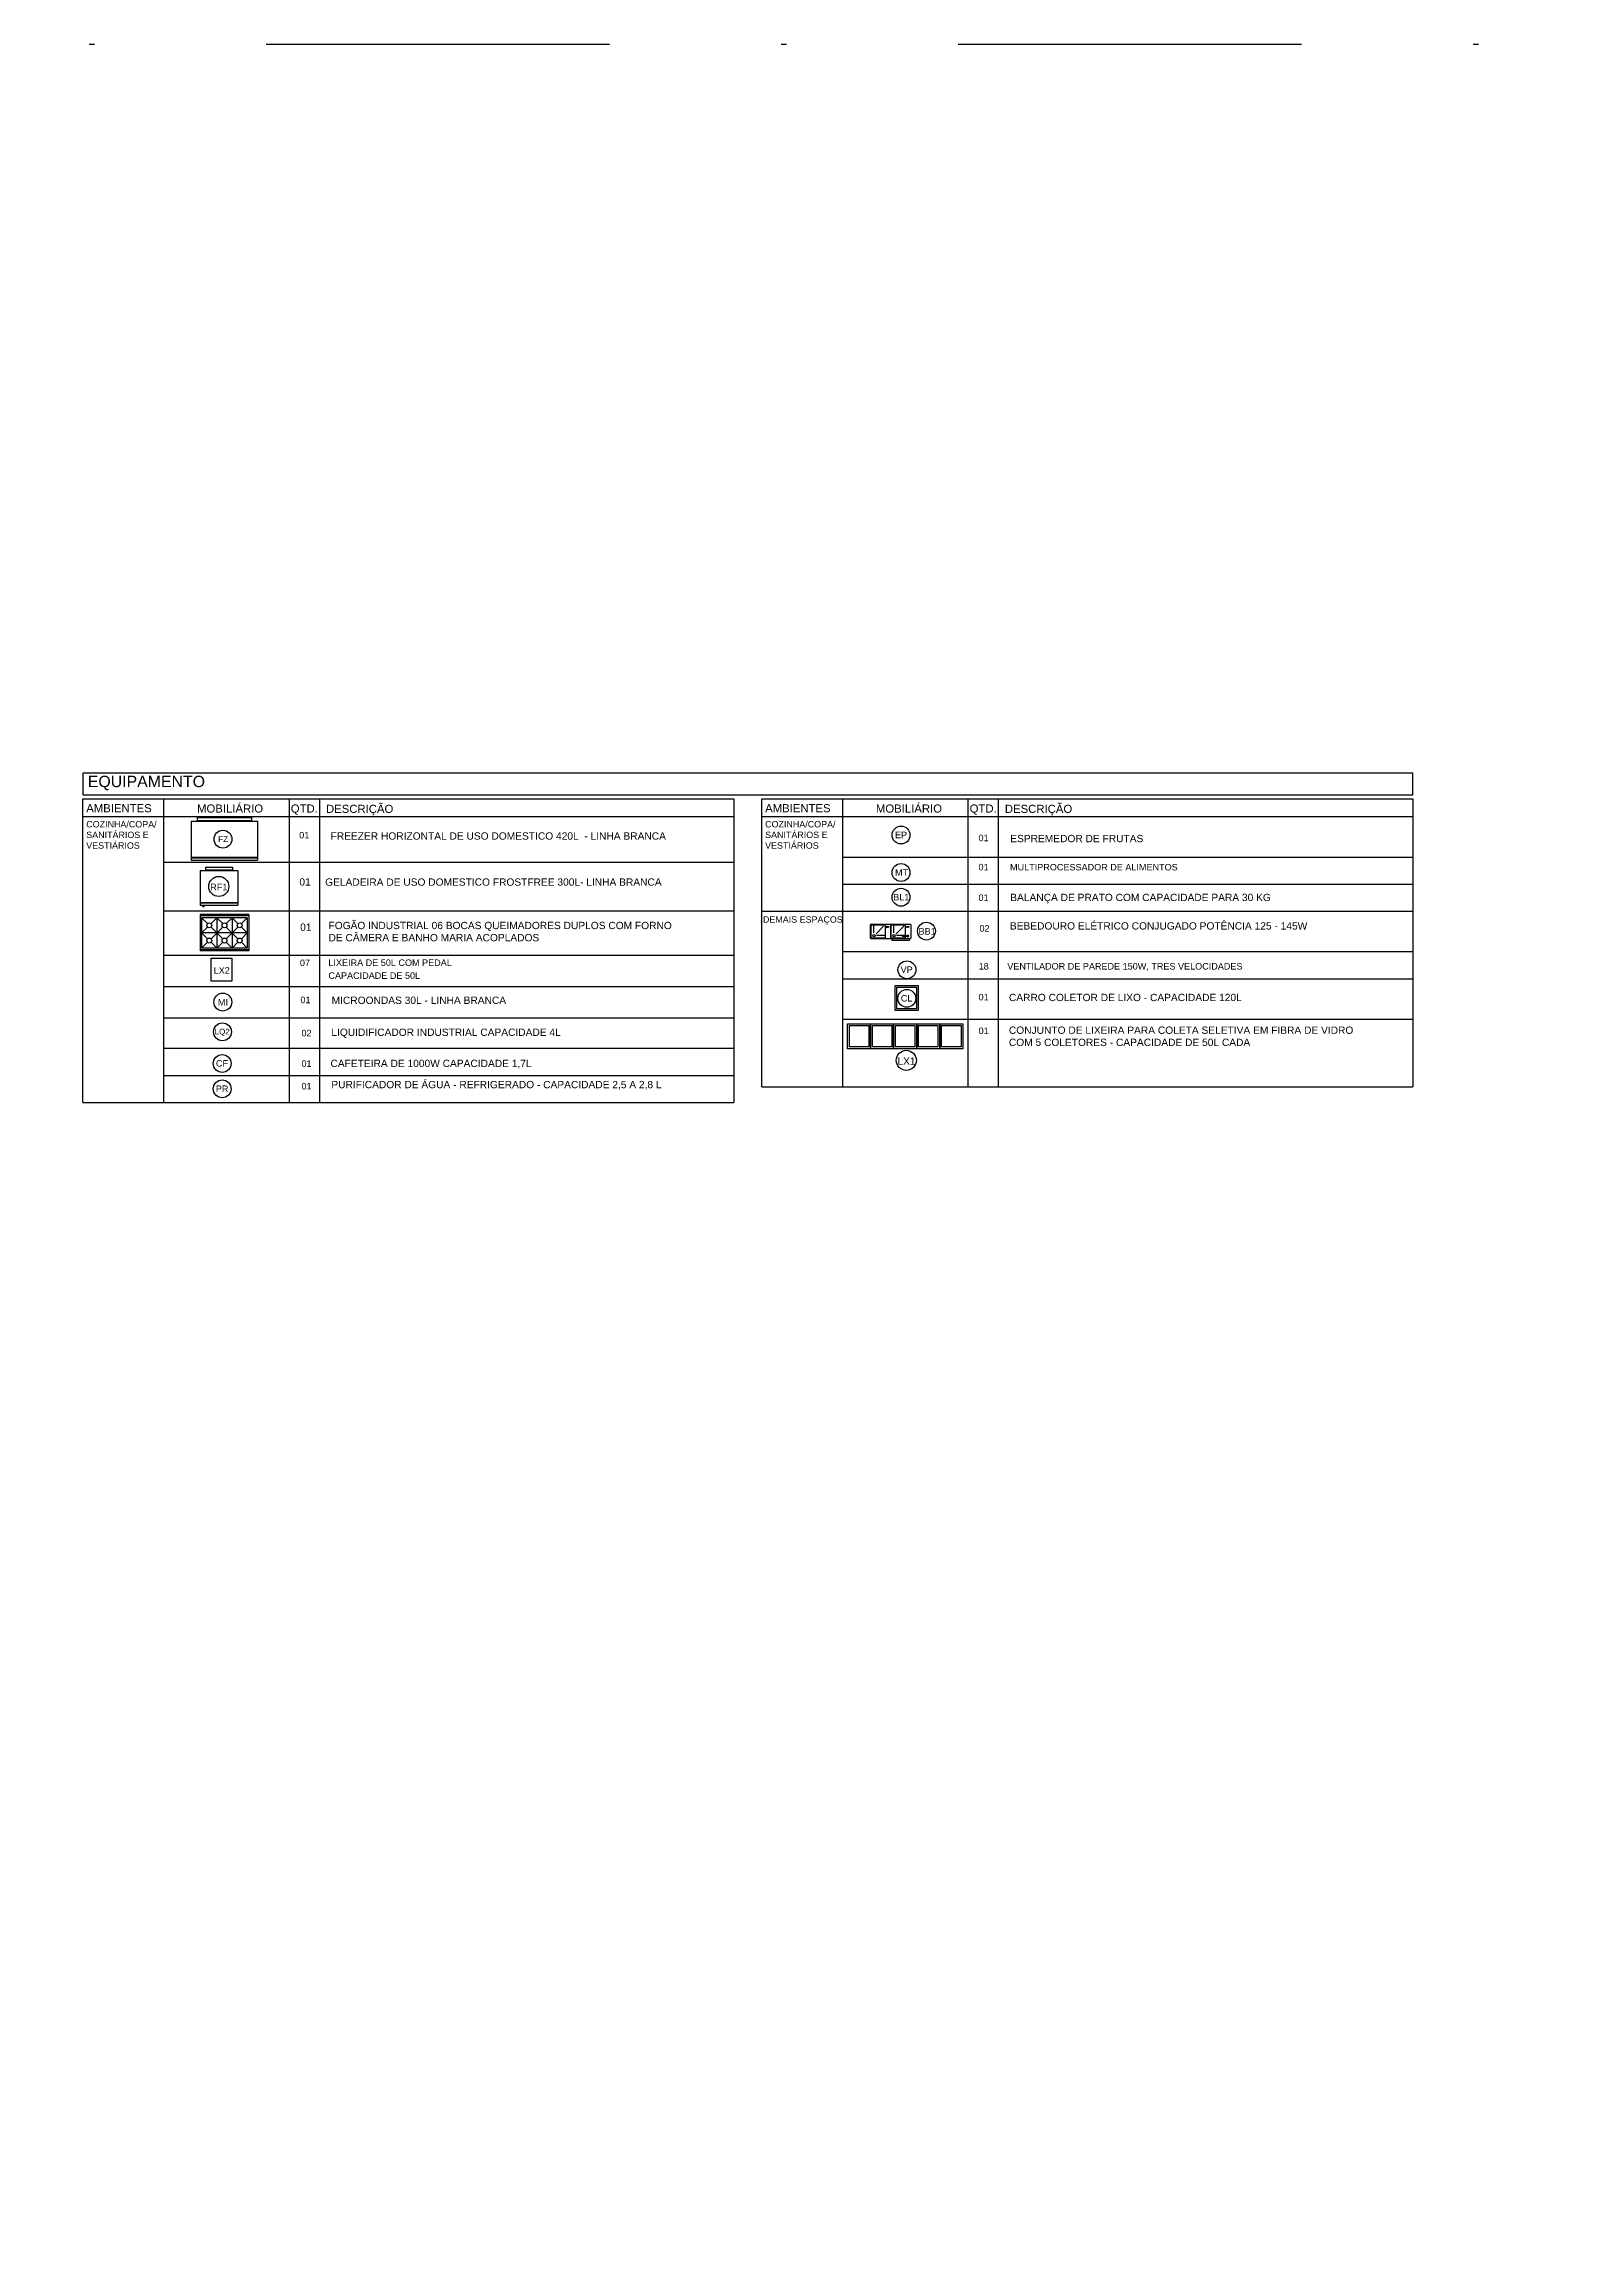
# Model space of a CAD drawing. Extents: x 247 to 523, y 32 to 113.
# Drawn here: x 383.9 to 411.97, y 72.62 to 113.46 of the extents above; entities that cross this region are included whole.
import ezdxf

# ---------------------------------------------------------------- set-up
doc = ezdxf.new("R2010")
doc.units = 0
doc.header["$LTSCALE"] = 0.005
doc.linetypes.add('DASHDOT', pattern=[25.4, 12.7, -6.35, 0, -6.35])
doc.layers.get('0').update_dxf_attribs({"linetype": 'CONTINUOUS'})
for name, color, linetype in [('AR-COZ-MOB', 1, 'CONTINUOUS'), ('AR-SAN-01', 1, 'CONTINUOUS'), ('ARQ-TXT-1_100', 2, 'CONTINUOUS'), ('PORTAL_LAYER', 1, 'CONTINUOUS')]:
    doc.layers.add(name, color=color, linetype=linetype)
doc.styles.add('ESC-50-A20', font='arial.ttf', dxfattribs={"height": 0.1})
doc.styles.add('ESC-50-A50', font='arial.ttf', dxfattribs={"height": 0.25})

# ---------------------------------------------------------------- blocks, each defined once
blk = doc.blocks.new('GEL-G-PL')
at = {"layer": 'AR-COZ-MOB'}
for p, q in [((0.02, 0.25), (0.07, 0.25)), ((0.02, -0.25), (0.02, 0.25)), ((0.07, -0.25), (0.07, 0.25)), ((0.08, -0.35), (0.08, 0.35)), ((0.08, 0.35), (0.72, 0.35)), ((0.67, -0.35), (0.67, 0.35)), ((0.68, -0.35), (0.68, 0.35)), ((0.72, -0.35), (0.72, 0.35)), ((0.02, -0.25), (0.07, -0.25)), ((0.08, -0.35), (0.72, -0.35)), ((0.737, -0.291), (0.72, -0.291)), ((0.72, -0.303), (0.746, -0.303)), ((0.737, -0.273), (0.737, -0.291)), ((0.746, -0.273), (0.737, -0.273)), ((0.746, -0.303), (0.746, -0.273))]:
    blk.add_line(p, q, dxfattribs=at)
blk = doc.blocks.new('A$C3E7419E0')
at = {"layer": 'AR-COZ-MOB'}
for p, q in [((0, 0.6), (0.805, 0.6)), ((0, 0), (0, 0.6)), ((0, 0.589), (0.805, 0.589)), ((0, 0.579), (0.805, 0.579)), ((0.124, 0.457), (0.028, 0.554)), ((0.028, 0.554), (0.778, 0.554)), ((0.028, 0.054), (0.028, 0.554)), ((0.124, 0.4), (0.028, 0.304)), ((0.278, 0.554), (0.181, 0.457)), ((0.374, 0.207), (0.181, 0.4)), ((0.181, 0.207), (0.374, 0.4)), ((0.374, 0.457), (0.278, 0.554)), ((0.278, 0.054), (0.278, 0.554)), ((0.431, 0.457), (0.528, 0.554)), ((0.624, 0.207), (0.431, 0.4)), ((0.431, 0.207), (0.624, 0.4)), ((0.528, 0.554), (0.624, 0.457)), ((0.528, 0.054), (0.528, 0.554)), ((0.681, 0.457), (0.778, 0.554)), ((0.681, 0.4), (0.778, 0.304)), ((0.778, 0.054), (0.778, 0.554)), ((0.805, 0), (0.805, 0.6)), ((0, 0.025), (0.805, 0.025)), ((0.028, 0.304), (0.124, 0.207)), ((0.028, 0.304), (0.778, 0.304)), ((0.028, 0.054), (0.124, 0.15)), ((0.028, 0.054), (0.778, 0.054)), ((0.181, 0.15), (0.278, 0.054)), ((0.278, 0.054), (0.374, 0.15)), ((0.528, 0.054), (0.431, 0.15)), ((0.624, 0.15), (0.528, 0.054)), ((0.778, 0.304), (0.681, 0.207)), ((0.778, 0.054), (0.681, 0.15)), ((0, 0), (0.805, 0))]:
    blk.add_line(p, q, dxfattribs=at)
for centre in [(0.153, 0.429), (0.403, 0.429), (0.653, 0.429), (0.153, 0.179), (0.403, 0.179), (0.653, 0.179)]:
    blk.add_circle(centre, 0.04, dxfattribs=at)
blk = doc.blocks.new('bbdr-02p')
at = {"layer": 'AR-SAN-01'}
for p, q in [((-0.155, 0), (0.155, 0)), ((-0.155, -0.03), (-0.155, 0)), ((0.155, 0), (0.155, -0.03)), ((-0.185, -0.29), (-0.185, -0.04)), ((-0.175, -0.03), (-0.155, -0.03)), ((0.175, -0.3), (-0.175, -0.3)), ((-0.155, -0.03), (0.155, -0.03)), ((-0.135, -0.075), (-0.035, -0.075)), ((-0.135, -0.085), (-0.035, -0.085)), ((-0.122, -0.246), (-0.106, -0.24)), ((-0.106, -0.26), (-0.122, -0.254)), ((-0.105, -0.259), (-0.105, -0.241)), ((-0.085, -0.075), (-0.085, -0.05)), ((-0.085, -0.28), (-0.085, -0.085)), ((-0.075, -0.04), (0.165, -0.04)), ((-0.075, -0.09), (0.075, -0.09)), ((0.165, -0.29), (-0.075, -0.29)), ((-0.055, -0.263), (0.086, -0.122)), ((0.125, -0.14), (0.125, -0.28)), ((0.155, -0.03), (0.175, -0.03)), ((0.175, -0.05), (0.175, -0.28)), ((0.185, -0.04), (0.185, -0.29)), ((0.186, -0.29), (0.186, -0.04)), ((0.196, -0.03), (0.546, -0.03)), ((0.546, -0.3), (0.196, -0.3)), ((0.249, -0.246), (0.265, -0.24)), ((0.265, -0.26), (0.249, -0.254)), ((0.266, -0.259), (0.266, -0.241)), ((0.286, -0.28), (0.286, -0.05)), ((0.296, -0.04), (0.536, -0.04)), ((0.296, -0.09), (0.446, -0.09)), ((0.536, -0.29), (0.296, -0.29)), ((0.316, -0.263), (0.457, -0.122)), ((0.496, -0.14), (0.496, -0.28)), ((0.546, -0.05), (0.546, -0.28)), ((0.556, -0.04), (0.556, -0.29))]:
    blk.add_line(p, q, dxfattribs=at)
for centre, radius in [((-0.135, -0.25), 0.0142), ((-0.135, -0.25), 0.00596), ((0.125, -0.09), 0.0223), ((0.236, -0.25), 0.0142), ((0.236, -0.25), 0.00596), ((0.496, -0.09), 0.0223)]:
    blk.add_circle(centre, radius, dxfattribs=at)
for centre, radius, start, end in [((-0.175, -0.04), 0.01, 90, 180), ((-0.175, -0.29), 0.01, 180, 270), ((-0.135, -0.08), 0.0147, 19.9134, 340.0866), ((-0.135, -0.08), 0.00499, 90, 270), ((-0.106, -0.241), 0.001, 0, 108.4349), ((-0.106, -0.259), 0.001, 251.5651, 360), ((-0.075, -0.05), 0.01, 90, 180), ((-0.075, -0.28), 0.01, 180, 270), ((-0.035, -0.08), 0.005, 270, 90), ((0.165, -0.05), 0.01, 0, 90), ((0.165, -0.28), 0.01, 270, 0), ((0.175, -0.04), 0.01, 0, 90), ((0.175, -0.29), 0.01, 270, 0), ((0.196, -0.04), 0.01, 90, 180), ((0.196, -0.29), 0.01, 180, 270), ((0.265, -0.241), 0.001, 0, 108.4349), ((0.265, -0.259), 0.001, 251.5651, 360), ((0.296, -0.05), 0.01, 90, 180), ((0.296, -0.28), 0.01, 180, 270), ((0.536, -0.05), 0.01, 0, 90), ((0.536, -0.28), 0.01, 270, 0), ((0.546, -0.04), 0.01, 0, 90), ((0.546, -0.29), 0.01, 270, 0)]:
    blk.add_arc(centre, radius, start, end, dxfattribs=at)

msp = doc.modelspace()

# ---------------------------------------------------------------- linework, layer by layer
at = {"color": 1}
for p, q in [((384.61321, 99.49892), (396.65824, 99.49892)), ((384.61321, 93.88508), (384.61321, 99.49892)), ((386.10766, 99.49892), (386.10766, 93.88508)), ((388.42898, 99.49892), (388.42898, 93.88508)), ((388.9892, 99.49892), (388.9892, 93.88508)), ((396.65824, 99.49892), (396.65824, 93.88508)), ((397.17052, 94.17292), (397.17052, 99.49892)), ((397.17052, 99.49892), (409.21555, 99.49892)), ((398.66497, 99.49892), (398.66497, 94.17292)), ((400.98629, 99.49892), (400.98629, 94.17292)), ((401.54651, 99.49892), (401.54651, 94.17292)), ((409.21555, 99.49892), (409.21555, 94.17292)), ((384.61321, 99.17292), (396.65824, 99.17292)), ((397.17052, 99.17292), (409.21555, 99.17292)), ((398.66497, 98.42292), (409.21555, 98.42292)), ((386.10766, 98.32731), (396.65824, 98.32731)), ((398.66497, 97.92292), (409.21555, 97.92292)), ((386.10766, 97.43069), (396.65824, 97.43069)), ((397.17052, 97.42292), (409.21555, 97.42292)), ((397.17052, 97.42292), (409.21555, 97.42292)), ((386.10766, 96.60721), (396.65824, 96.60721)), ((386.10766, 96.60721), (396.65824, 96.60721)), ((398.66497, 96.67292), (409.21555, 96.67292)), ((386.10766, 96.02703), (396.65824, 96.02703)), ((386.10766, 96.02703), (396.65824, 96.02703)), ((398.66497, 96.17292), (409.21555, 96.17292)), ((386.10766, 95.44968), (396.65824, 95.44968)), ((398.66497, 95.42292), (409.21555, 95.42292)), ((386.10766, 94.88508), (396.65824, 94.88508)), ((386.10766, 94.38508), (396.65824, 94.38508)), ((397.17052, 94.17292), (409.21555, 94.17292)), ((384.61321, 93.88508), (396.65824, 93.88508))]:
    msp.add_line(p, q, dxfattribs=at)
at = {"linetype": 'DASHDOT', "ltscale": 100}
msp.add_lwpolyline([(247.20363, 113.45829), (522.75009, 113.45829), (522.75009, 31.78951), (247.20363, 31.78951)], close=True, dxfattribs=at)
at = {"color": 1}
for points in [[(384.61321, 99.57392), (409.21555, 99.57392), (409.21555, 99.97588), (384.61321, 99.97588)], [(387.37299, 96.55276), (387.37299, 96.12999), (386.9899, 96.12999), (386.9899, 96.55276)], [(400.06632, 96.0468), (400.06632, 95.58296), (399.63968, 95.58296), (399.63968, 96.0468)], [(400.03257, 96.01305), (400.03257, 95.61671), (399.67343, 95.61671), (399.67343, 96.01305)], [(398.75823, 94.87627), (398.75823, 95.34012), (399.18487, 95.34012), (399.18487, 94.87627)], [(398.79198, 94.91002), (398.79198, 95.30637), (399.15112, 95.30637), (399.15112, 94.91002)], [(399.18487, 94.87627), (399.18487, 95.34012), (399.61152, 95.34012), (399.61152, 94.87627)], [(399.21862, 94.91002), (399.21862, 95.30637), (399.57777, 95.30637), (399.57777, 94.91002)], [(399.61152, 94.87627), (399.61152, 95.34012), (400.03817, 95.34012), (400.03817, 94.87627)], [(399.64527, 94.91002), (399.64527, 95.30637), (400.00442, 95.30637), (400.00442, 94.91002)], [(400.03817, 94.87627), (400.03817, 95.34012), (400.46481, 95.34012), (400.46481, 94.87627)], [(400.07192, 94.91002), (400.07192, 95.30637), (400.43106, 95.30637), (400.43106, 94.91002)], [(400.46481, 94.87627), (400.46481, 95.34012), (400.89146, 95.34012), (400.89146, 94.87627)], [(400.49856, 94.91002), (400.49856, 95.30637), (400.85771, 95.30637), (400.85771, 94.91002)]]:
    msp.add_lwpolyline(points, close=True, dxfattribs=at)
for centre, radius in [((387.20567, 98.75318), 0.16528), ((399.74843, 98.82967), 0.16528), ((387.12868, 97.87833), 0.18594), ((399.74843, 98.13617), 0.16528), ((399.74843, 97.67895), 0.16528), ((400.21783, 97.05301), 0.16528), ((399.85714, 96.33799), 0.16528), ((399.85516, 95.80825), 0.16528), ((387.20318, 95.74021), 0.16528), ((387.19636, 95.18967), 0.16528), ((387.19112, 94.60406), 0.16528), ((399.84532, 94.66206), 0.18594), ((387.19112, 94.1357), 0.16528)]:
    msp.add_circle(centre, radius, dxfattribs=at)
at = {"layer": 'AR-COZ-MOB'}
for p, q in [((386.6185, 99.08502), (387.846, 99.08502)), ((386.6185, 99.08502), (386.6185, 98.36502)), ((386.731, 99.15252), (386.731, 99.09627)), ((386.731, 99.15252), (387.7335, 99.15252)), ((386.731, 99.09627), (387.7335, 99.09627)), ((387.7335, 99.15252), (387.7335, 99.09627)), ((387.846, 99.08502), (387.846, 98.36502)), ((386.6185, 98.42127), (387.846, 98.42127)), ((386.6185, 98.41002), (387.846, 98.41002)), ((386.6185, 98.36502), (387.846, 98.36502))]:
    msp.add_line(p, q, dxfattribs=at)

# ---------------------------------------------------------------- block references
at = {"color": 1, "rotation": 180}
msp.add_blockref('bbdr-02p', (399.74212, 96.88085), dxfattribs=at)
at = {"layer": 'PORTAL_LAYER', "lineweight": 100, "rotation": 270}
msp.add_blockref('GEL-G-PL', (387.13334, 98.25504), dxfattribs=at)
at = {"layer": 'PORTAL_LAYER', "lineweight": 100, "xscale": 1.125, "yscale": 1.125, "zscale": 1.125, "rotation": 180}
msp.add_blockref('A$C3E7419E0', (387.68727, 97.36044), dxfattribs=at)

# ---------------------------------------------------------------- texts
at = {"layer": 'ARQ-TXT-1_100', "style": 'ESC-50-A20'}
for s, p in [('AMBIENTES', (384.67715, 99.25113)), ('         MOBILIÁRIO', (386.20254, 99.24498)), ('QTD.', (388.46051, 99.24498)), ('DESCRIÇÃO', (389.11154, 99.2392)), ('AMBIENTES', (397.23446, 99.25113)), ('         MOBILIÁRIO', (398.75985, 99.24498)), ('QTD.', (401.01782, 99.24498)), ('DESCRIÇÃO', (401.66885, 99.2392))]:
    msp.add_text(s, height=0.15, dxfattribs=at).set_placement(p)
at = {"layer": 'ARQ-TXT-1_100', "color": 3, "insert": (384.70636, 99.92607), "char_height": 0.21, "attachment_point": 1, "style": 'ESC-50-A20'}
msp.add_mtext_dynamic_manual_height_columns('EQUIPAMENTO', width=0.5382996, gutter_width=0.5, heights=[0], dxfattribs=at)
at = {"layer": 'PORTAL_LAYER', "lineweight": 100, "style": 'ESC-50-A50'}
for s, height, p in [('01 ', 0.12, (388.61658, 98.76763)), ('EP', 0.12, (399.63716, 98.7717)), ('01', 0.12, (401.18145, 98.71614)), ('FZ', 0.108, (387.11701, 98.69969)), ('01', 0.135, (388.61956, 97.89574)), ('MT', 0.12, (399.63716, 98.07821)), ('01', 0.12, (401.18145, 98.17707)), ('MULTIPROCESSADOR DE ALIMENTOS', 0.12, (401.76468, 98.1753)), ('RF1', 0.1215, (386.96868, 97.80812)), ('BL1', 0.12, (399.60334, 97.62099)), ('01', 0.12, (401.18145, 97.61077)), ('01', 0.135, (388.63373, 97.05912)), ('BB1', 0.12, (400.07227, 96.98814)), ('02', 0.12, (401.19959, 97.04251)), ('LX2', 0.12, (387.03404, 96.26496)), ('07', 0.12, (388.62956, 96.40614)), ('LIXEIRA DE 50L COM PEDAL', 0.12, (389.15657, 96.40884)), ('VP', 0.12, (399.74002, 96.28002)), ('18', 0.12, (401.18386, 96.34216)), ('VENTILADOR DE PAREDE 150W, TRES VELOCIDADES', 0.12, (401.71388, 96.34176)), ('CAPACIDADE DE 50L', 0.12, (389.15657, 96.16951)), ('MI', 0.12, (387.11377, 95.67534)), ('01', 0.12, (388.63889, 95.71984)), ('CL', 0.12, (399.74389, 95.75028)), ('01', 0.12, (401.18308, 95.77205)), ('LQ2', 0.1056, (387.053, 95.1411)), ('02', 0.12, (388.65884, 95.10684)), ('01', 0.12, (401.18308, 95.14873)), ('CF', 0.12, (387.07603, 94.54609)), ('01', 0.12, (388.65884, 94.54224)), ('LX1', 0.135, (399.68203, 94.58016)), ('PR', 0.12, (387.074, 94.07773)), ('01', 0.12, (388.65884, 94.12379))]:
    msp.add_text(s, height=height, dxfattribs=at).set_placement(p)
at = {"layer": 'PORTAL_LAYER', "linetype": 'Continuous', "char_height": 0.118125, "width": 2.9071965, "attachment_point": 1, "style": 'ESC-50-A50'}
for s, insert in [('COZINHA/COPA/\\PSANITÁRIOS E\\PVESTIÁRIOS', (384.67715, 99.08873)), ('COZINHA/COPA/\\PSANITÁRIOS E\\PVESTIÁRIOS', (397.23446, 99.08873)), ('DEMAIS ESPAÇOS', (397.1941, 97.3268))]:
    msp.add_mtext(s, dxfattribs=dict(at, insert=insert))
at = {"layer": 'PORTAL_LAYER', "ltscale": 0.1, "char_height": 0.135, "attachment_point": 1, "style": 'ESC-50-A50'}
for s, insert, width in [('FREEZER HORIZONTAL DE USO DOMESTICO 420L  - LINHA BRANCA', (389.19652, 98.87958), 6.5157917), ('ESPREMEDOR DE FRUTAS \\P ', (401.76798, 98.83242), 2.9874194), ('GELADEIRA DE USO DOMESTICO FROSTFREE 300L- LINHA BRANCA ', (389.09628, 98.02755), 6.2644852), ('BALANÇA DE PRATO COM CAPACIDADE PARA 30 KG  ', (401.76798, 97.74342), 4.8208629), ('FOGÃO INDUSTRIAL 06 BOCAS QUEIMADORES DUPLOS COM FORNO DE CÂMERA E BANHO MARIA ACOPLADOS ', (389.15839, 97.22445), 6.4520492), ('BEBEDOURO ELÉTRICO CONJUGADO POTÊNCIA 125 - 145W ', (401.76172, 97.21653), 5.5018486), ('MICROONDAS 30L - LINHA BRANCA ', (389.21581, 95.8406), 3.2280286), ('CARRO COLETOR DE LIXO - CAPACIDADE 120L', (401.74394, 95.89294), 4.307384), ('LIQUIDIFICADOR INDUSTRIAL CAPACIDADE 4L', (389.21067, 95.24953), 5.5433799), ('CONJUNTO DE LIXEIRA PARA COLETA SELETIVA EM FIBRA DE VIDRO COM 5 COLETORES - CAPACIDADE DE 50L CADA', (401.74321, 95.28784), 6.3716132), ('CAFETEIRA DE 1000W CAPACIDADE 1,7L', (389.19477, 94.67392), 4.0350982), ('PURIFICADOR DE ÁGUA - REFRIGERADO - CAPACIDADE 2,5 A 2,8 L ', (389.21067, 94.28147), 6.5112721)]:
    msp.add_mtext(s, dxfattribs=dict(at, insert=insert, width=width))

doc.saveas('drawing.dxf')
